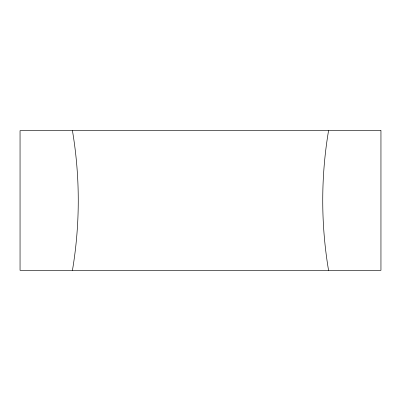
<?xml version="1.0" encoding="UTF-8"?>
<svg xmlns="http://www.w3.org/2000/svg" width="401" height="401" viewBox="0 0 401 401"><rect width="100%" height="100%" fill="white"/><g stroke="black" fill="none" stroke-linecap="round" stroke-linejoin="round"><path stroke-width="0.6" d="M72.441 130.651A422.022 422.022 0 0 1 72.441 270.349M328.559 270.349A422.022 422.022 0 0 1 328.559 130.651M380.95 130.651L20.05 130.651L20.05 270.349L380.95 270.349L380.95 130.651"/></g></svg>
